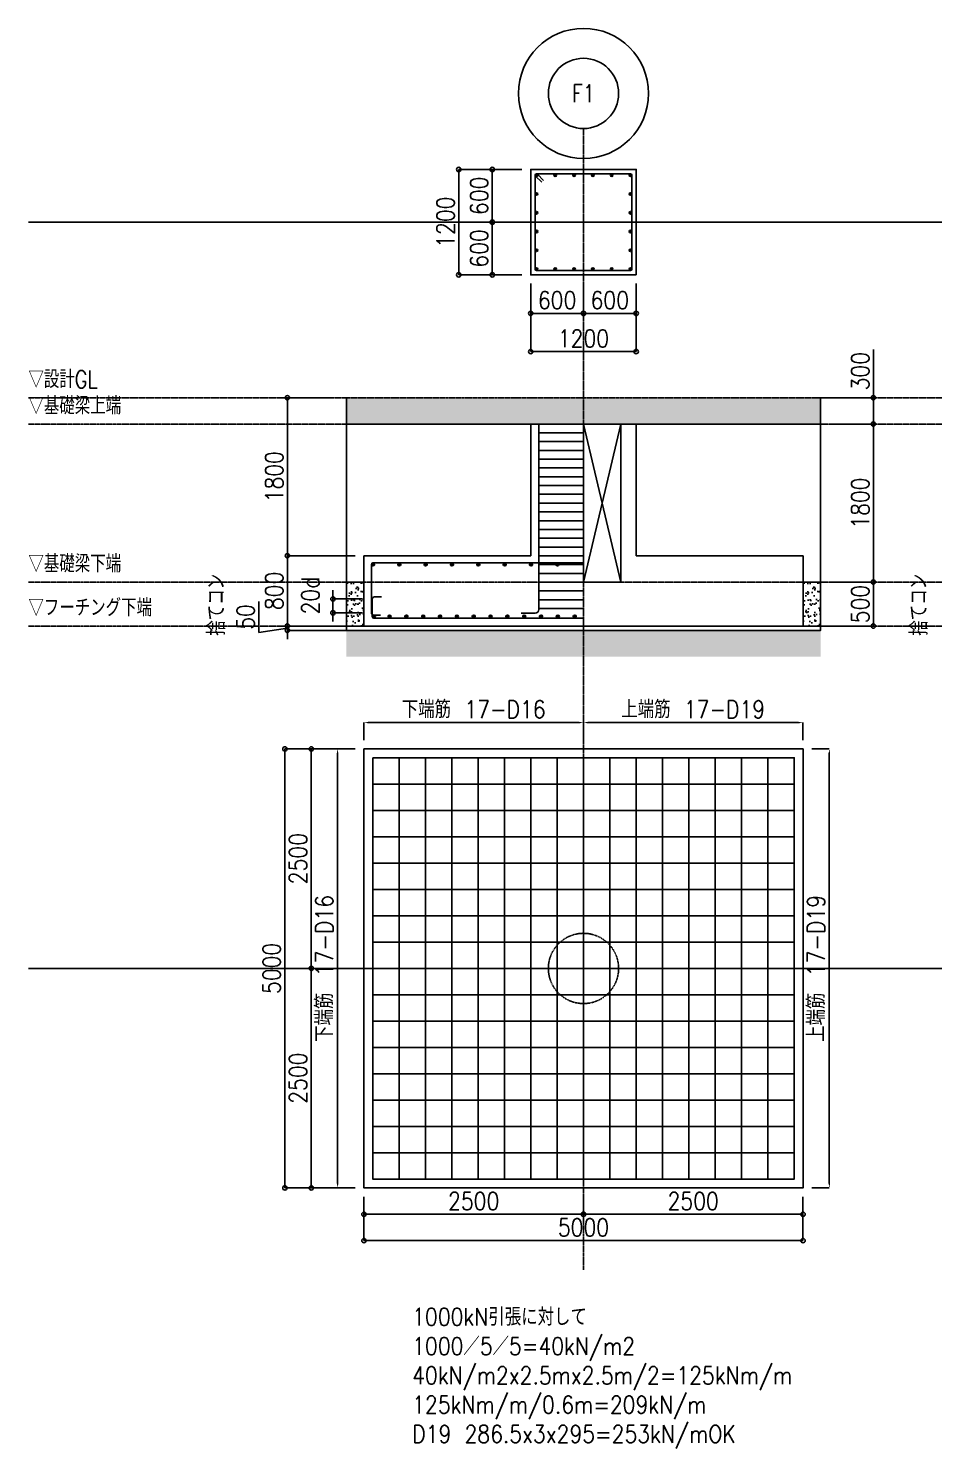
# Model space of a CAD drawing. Extents: x -668440 to 1010955, y -1678500 to 210463.
# Drawn here: x -239324 to -187784, y -105730 to -24852 of the extents above; entities that cross this region are included whole.
import ezdxf
from ezdxf.enums import TextEntityAlignment as Align

# ---------------------------------------------------------------- set-up
doc = ezdxf.new("R2010")
doc.units = 0
doc.header["$MEASUREMENT"] = 0
doc.linetypes.add('CENTER', pattern=[2, 1.25, -0.25, 0.25, -0.25])
doc.linetypes.add('DASHED1', pattern=[2.5, 1.25, -1.25])
doc.layers.get('0').update_dxf_attribs({"color": 3, "linetype": 'CONTINUOUS'})
doc.layers.get('Defpoints').update_dxf_attribs({"color": 251, "linetype": 'CONTINUOUS'})
for name, color, linetype in [('Bフーチング', 6, 'CONTINUOUS'), ('RC大梁', 7, 'CONTINUOUS'), ('RC柱', 7, 'CONTINUOUS'), ('RC鉄筋', 4, 'CONTINUOUS'), ('RC鉄筋文字', 4, 'CONTINUOUS'), ('寸法', 3, 'CONTINUOUS'), ('注記', 3, 'CONTINUOUS'), ('通り芯', 3, 'CENTER')]:
    doc.layers.add(name, color=color, linetype=linetype)
doc.styles.add('DRACAD', font='txt', dxfattribs={"width": 0.85, "bigfont": 'extfont2'})
doc.dimstyles.new('MYDIM', dxfattribs={"dimtxt": 120, "dimasz": 20, "dimexe": 1.25, "dimexo": 50, "dimgap": 50, "dimtad": 1, "dimdec": 4, "dimdsep": 46, "dimtxsty": 'DRACAD', "dimblk": 'ORIGIN', "dimcen": 2.5, "dimadec": 0, "dimazin": 0, "dimtfac": 1, "dimtdec": 4, "dimtmove": 0, "dimatfit": 3, "dimfxl": 1, "dimtolj": 1, "dimtzin": 0, "dimarcsym": 0})
pattern_1 = [(37.5, (-164953.01, -4940.92), (-3.14967, 96.34119), [0, -76, 0, -85, 0, -81.25]), (7.5, (-164953.01, -4940.92), (88.48884, 141.1073), [0, -41, 0, -68.5, 0, -26.25]), (327.5, (-165014.51, -4940.92), (155.70709, 0.28295), [0, -25, 0, -90, 0, -117.5]), (317.5, (-165014.51, -4940.92), (150.30633, 43.88378), [0, -12.5, 0, -59, 0, -67.5])]

# ---------------------------------------------------------------- blocks, each defined once
blk = doc.blocks.new('_ORIGIN')
at = {"color": 0, "linetype": 'ByBlock', "lineweight": -2}
blk.add_line((0, 0), (-1, 0), dxfattribs=at)
blk.add_circle((0, 0), 0.5, dxfattribs=at)
blk = doc.blocks.new('*D9875')
at = {"layer": 'Defpoints', "color": 0}
for p in [(-133601, -37462), (-133163, -37462), (-132963, -38062)]:
    blk.add_point(p, dxfattribs=at)
at = {"layer": '寸法', "color": 0, "lineweight": -2}
for p, q in [((-133263, -37462), (-133601, -37462)), ((-133601, -38012), (-133601, -37512)), ((-133063, -38062), (-133601, -38062))]:
    blk.add_line(p, q, dxfattribs=at)
at = {"layer": '寸法', "color": 0, "linetype": 'ByBlock', "lineweight": -2, "xscale": 50, "yscale": 50, "zscale": 50}
for p, rotation in [((-133601, -37462), 90), ((-133601, -38062), 270)]:
    blk.add_blockref('_ORIGIN', p, dxfattribs=dict(at, rotation=rotation))
at = {"layer": '寸法', "color": 0, "insert": (-133751, -37762), "char_height": 200, "attachment_point": 5, "rotation": 90, "style": 'DRACAD'}
blk.add_mtext('\\A1;600', dxfattribs=at)
blk = doc.blocks.new('*D9876')
at = {"layer": 'Defpoints', "color": 0}
for p in [(-133601, -38062), (-132963, -38062), (-133163, -38662)]:
    blk.add_point(p, dxfattribs=at)
at = {"layer": '寸法', "color": 0, "lineweight": -2}
for p, q in [((-133063, -38062), (-133601, -38062)), ((-133601, -38612), (-133601, -38112)), ((-133263, -38662), (-133601, -38662))]:
    blk.add_line(p, q, dxfattribs=at)
at = {"layer": '寸法', "color": 0, "linetype": 'ByBlock', "lineweight": -2, "xscale": 50, "yscale": 50, "zscale": 50}
for p, rotation in [((-133601, -38062), 90), ((-133601, -38662), 270)]:
    blk.add_blockref('_ORIGIN', p, dxfattribs=dict(at, rotation=rotation))
at = {"layer": '寸法', "color": 0, "insert": (-133751, -38362), "char_height": 200, "attachment_point": 5, "rotation": 90, "style": 'DRACAD'}
blk.add_mtext('\\A1;600', dxfattribs=at)
blk = doc.blocks.new('*D9877')
at = {"layer": 'Defpoints', "color": 0}
for p in [(-133163, -38662), (-132563, -38662), (-133163, -39101)]:
    blk.add_point(p, dxfattribs=at)
at = {"layer": '寸法', "color": 0, "lineweight": -2}
for p, q in [((-133163, -38762), (-133163, -39101)), ((-132563, -38762), (-132563, -39101)), ((-132613, -39101), (-133113, -39101))]:
    blk.add_line(p, q, dxfattribs=at)
at = {"layer": '寸法', "color": 0, "linetype": 'ByBlock', "lineweight": -2, "xscale": 50, "yscale": 50, "zscale": 50, "rotation": 180}
blk.add_blockref('_ORIGIN', (-133163, -39101), dxfattribs=at)
at = {"layer": '寸法', "color": 0, "linetype": 'ByBlock', "lineweight": -2, "xscale": 50, "yscale": 50, "zscale": 50}
blk.add_blockref('_ORIGIN', (-132563, -39101), dxfattribs=at)
at = {"layer": '寸法', "color": 0, "insert": (-132863, -38951), "char_height": 200, "attachment_point": 5, "style": 'DRACAD'}
blk.add_mtext('\\A1;600', dxfattribs=at)
blk = doc.blocks.new('*D9878')
at = {"layer": 'Defpoints', "color": 0}
for p in [(-132563, -38662), (-131963, -38662), (-132563, -39101)]:
    blk.add_point(p, dxfattribs=at)
at = {"layer": '寸法', "color": 0, "lineweight": -2}
for p, q in [((-132563, -38762), (-132563, -39101)), ((-131963, -38762), (-131963, -39101)), ((-132013, -39101), (-132513, -39101))]:
    blk.add_line(p, q, dxfattribs=at)
at = {"layer": '寸法', "color": 0, "linetype": 'ByBlock', "lineweight": -2, "xscale": 50, "yscale": 50, "zscale": 50, "rotation": 180}
blk.add_blockref('_ORIGIN', (-132563, -39101), dxfattribs=at)
at = {"layer": '寸法', "color": 0, "linetype": 'ByBlock', "lineweight": -2, "xscale": 50, "yscale": 50, "zscale": 50}
blk.add_blockref('_ORIGIN', (-131963, -39101), dxfattribs=at)
at = {"layer": '寸法', "color": 0, "insert": (-132263, -38951), "char_height": 200, "attachment_point": 5, "style": 'DRACAD'}
blk.add_mtext('\\A1;600', dxfattribs=at)
blk = doc.blocks.new('*D9879')
at = {"layer": 'Defpoints', "color": 0}
for p in [(-133163, -38662), (-131963, -38662), (-133163, -39537)]:
    blk.add_point(p, dxfattribs=at)
at = {"layer": '寸法', "color": 0, "lineweight": -2}
for p, q in [((-133163, -38762), (-133163, -39537)), ((-131963, -38762), (-131963, -39537)), ((-132013, -39537), (-133113, -39537))]:
    blk.add_line(p, q, dxfattribs=at)
at = {"layer": '寸法', "color": 0, "linetype": 'ByBlock', "lineweight": -2, "xscale": 50, "yscale": 50, "zscale": 50, "rotation": 180}
blk.add_blockref('_ORIGIN', (-133163, -39537), dxfattribs=at)
at = {"layer": '寸法', "color": 0, "linetype": 'ByBlock', "lineweight": -2, "xscale": 50, "yscale": 50, "zscale": 50}
blk.add_blockref('_ORIGIN', (-131963, -39537), dxfattribs=at)
at = {"layer": '寸法', "color": 0, "insert": (-132563, -39387), "char_height": 200, "attachment_point": 5, "style": 'DRACAD'}
blk.add_mtext('\\A1;1200', dxfattribs=at)
blk = doc.blocks.new('*D9880')
at = {"layer": 'Defpoints', "color": 0}
for p in [(-133983, -37462), (-133163, -37462), (-133163, -38662)]:
    blk.add_point(p, dxfattribs=at)
at = {"layer": '寸法', "color": 0, "lineweight": -2}
for p, q in [((-133263, -37462), (-133983, -37462)), ((-133983, -38612), (-133983, -37512)), ((-133263, -38662), (-133983, -38662))]:
    blk.add_line(p, q, dxfattribs=at)
at = {"layer": '寸法', "color": 0, "linetype": 'ByBlock', "lineweight": -2, "xscale": 50, "yscale": 50, "zscale": 50}
for p, rotation in [((-133983, -37462), 90), ((-133983, -38662), 270)]:
    blk.add_blockref('_ORIGIN', p, dxfattribs=dict(at, rotation=rotation))
at = {"layer": '寸法', "color": 0, "insert": (-134133, -38062), "char_height": 200, "attachment_point": 5, "rotation": 90, "style": 'DRACAD'}
blk.add_mtext('\\A1;1200', dxfattribs=at)
blk = doc.blocks.new('*D9893')
at = {"layer": 'Defpoints', "color": 0}
for p in [(-135934, -40062), (-135370, -40062), (-135063, -41862)]:
    blk.add_point(p, dxfattribs=at)
at = {"layer": '寸法', "color": 0, "lineweight": -2}
for p, q in [((-135470, -40062), (-135934, -40062)), ((-135934, -41812), (-135934, -40112)), ((-135163, -41862), (-135934, -41862))]:
    blk.add_line(p, q, dxfattribs=at)
at = {"layer": '寸法', "color": 0, "linetype": 'ByBlock', "lineweight": -2, "xscale": 50, "yscale": 50, "zscale": 50}
for p, rotation in [((-135934, -40062), 90), ((-135934, -41862), 270)]:
    blk.add_blockref('_ORIGIN', p, dxfattribs=dict(at, rotation=rotation))
at = {"layer": '寸法', "color": 0, "insert": (-136084, -40962), "char_height": 200, "attachment_point": 5, "rotation": 90, "style": 'DRACAD'}
blk.add_mtext('\\A1;1800', dxfattribs=at)
blk = doc.blocks.new('*D9894')
at = {"layer": 'Defpoints', "color": 0}
for p in [(-135934, -41862), (-135063, -41862), (-135370, -42662)]:
    blk.add_point(p, dxfattribs=at)
at = {"layer": '寸法', "color": 0, "lineweight": -2}
for p, q in [((-135163, -41862), (-135934, -41862)), ((-135934, -42612), (-135934, -41912)), ((-135470, -42662), (-135934, -42662))]:
    blk.add_line(p, q, dxfattribs=at)
at = {"layer": '寸法', "color": 0, "linetype": 'ByBlock', "lineweight": -2, "xscale": 50, "yscale": 50, "zscale": 50}
for p, rotation in [((-135934, -41862), 90), ((-135934, -42662), 270)]:
    blk.add_blockref('_ORIGIN', p, dxfattribs=dict(at, rotation=rotation))
at = {"layer": '寸法', "color": 0, "insert": (-136084, -42262), "char_height": 200, "attachment_point": 5, "rotation": 90, "style": 'DRACAD'}
blk.add_mtext('\\A1;800', dxfattribs=at)
blk = doc.blocks.new('*D9895')
at = {"layer": 'Defpoints', "color": 0}
for p in [(-135934, -42662), (-135163, -42662), (-135163, -42712)]:
    blk.add_point(p, dxfattribs=at)
at = {"layer": '寸法', "color": 0, "lineweight": -2}
for p, q in [((-136259, -42382), (-136259, -42737)), ((-136259, -42737), (-135934, -42687)), ((-135934, -42612), (-135934, -42562)), ((-135263, -42662), (-135934, -42662)), ((-135934, -42712), (-135934, -42662)), ((-135263, -42712), (-135934, -42712)), ((-135934, -42762), (-135934, -42812))]:
    blk.add_line(p, q, dxfattribs=at)
at = {"layer": '寸法', "color": 0, "linetype": 'ByBlock', "lineweight": -2, "xscale": 50, "yscale": 50, "zscale": 50}
for p, rotation in [((-135934, -42662), 270), ((-135934, -42712), 90)]:
    blk.add_blockref('_ORIGIN', p, dxfattribs=dict(at, rotation=rotation))
at = {"layer": '寸法', "color": 0, "insert": (-136409, -42560), "char_height": 200, "attachment_point": 5, "rotation": 90, "style": 'DRACAD'}
blk.add_mtext('\\A1;50', dxfattribs=at)
blk = doc.blocks.new('*D9896')
at = {"layer": 'Defpoints', "color": 0}
for p in [(-135416, -42354), (-134978, -42354), (-134978, -42512)]:
    blk.add_point(p, dxfattribs=at)
at = {"layer": '寸法', "color": 0, "lineweight": -2}
for p, q in [((-135416, -42304), (-135416, -42254)), ((-135078, -42354), (-135416, -42354)), ((-135416, -42512), (-135416, -42354)), ((-135078, -42512), (-135416, -42512)), ((-135416, -42562), (-135416, -42612))]:
    blk.add_line(p, q, dxfattribs=at)
at = {"layer": '寸法', "color": 0, "linetype": 'ByBlock', "lineweight": -2, "xscale": 50, "yscale": 50, "zscale": 50}
for p, rotation in [((-135416, -42354), 270), ((-135416, -42512), 90)]:
    blk.add_blockref('_ORIGIN', p, dxfattribs=dict(at, rotation=rotation))
at = {"layer": '寸法', "color": 0, "insert": (-135672, -42315), "char_height": 200, "attachment_point": 5, "rotation": 90, "style": 'DRACAD'}
blk.add_mtext('\\A1;\\A1;20d', dxfattribs=at)
blk = doc.blocks.new('*D9897')
at = {"layer": 'Defpoints', "color": 0}
for p in [(-132563, -43762), (-135063, -44062), (-132563, -44062)]:
    blk.add_point(p, dxfattribs=at)
at = {"layer": 'RC鉄筋文字', "color": 0, "lineweight": -2}
for p, q in [((-135063, -43962), (-135063, -43762)), ((-135013, -43762), (-132613, -43762)), ((-132563, -43962), (-132563, -43762))]:
    blk.add_line(p, q, dxfattribs=at)
at = {"layer": 'RC鉄筋文字', "color": 0}
for points in [[(-135013, -43754), (-135013, -43771), (-135063, -43762)], [(-132613, -43771), (-132613, -43754), (-132563, -43762)]]:
    blk.add_solid(points, dxfattribs=at)
at = {"layer": 'RC鉄筋文字', "color": 0, "insert": (-133813, -43612), "char_height": 200, "attachment_point": 5, "style": 'DRACAD'}
blk.add_mtext('\\A1;\\A1;下端筋 17-D16', dxfattribs=at)
blk = doc.blocks.new('*D9898')
at = {"layer": 'Defpoints', "color": 0}
for p in [(-135363, -44062), (-135063, -44062), (-135063, -49062)]:
    blk.add_point(p, dxfattribs=at)
at = {"layer": 'RC鉄筋文字', "color": 0, "lineweight": -2}
for p, q in [((-135163, -44062), (-135363, -44062)), ((-135363, -49012), (-135363, -44112)), ((-135163, -49062), (-135363, -49062))]:
    blk.add_line(p, q, dxfattribs=at)
at = {"layer": 'RC鉄筋文字', "color": 0}
for points in [[(-135354, -44112), (-135371, -44112), (-135363, -44062)], [(-135371, -49012), (-135354, -49012), (-135363, -49062)]]:
    blk.add_solid(points, dxfattribs=at)
at = {"layer": 'RC鉄筋文字', "color": 0, "insert": (-135513, -46562), "char_height": 200, "attachment_point": 5, "rotation": 90, "style": 'DRACAD'}
blk.add_mtext('\\A1;\\A1;下端筋\u300017-D16', dxfattribs=at)
blk = doc.blocks.new('*D9899')
at = {"layer": 'Defpoints', "color": 0}
for p in [(-135963, -44062), (-135063, -44062), (-135063, -49062)]:
    blk.add_point(p, dxfattribs=at)
at = {"layer": '寸法', "color": 0, "lineweight": -2}
for p, q in [((-135163, -44062), (-135963, -44062)), ((-135963, -49012), (-135963, -44112)), ((-135163, -49062), (-135963, -49062))]:
    blk.add_line(p, q, dxfattribs=at)
at = {"layer": '寸法', "color": 0, "linetype": 'ByBlock', "lineweight": -2, "xscale": 50, "yscale": 50, "zscale": 50}
for p, rotation in [((-135963, -44062), 90), ((-135963, -49062), 270)]:
    blk.add_blockref('_ORIGIN', p, dxfattribs=dict(at, rotation=rotation))
at = {"layer": '寸法', "color": 0, "insert": (-136113, -46562), "char_height": 200, "attachment_point": 5, "rotation": 90, "style": 'DRACAD'}
blk.add_mtext('\\A1;5000', dxfattribs=at)
blk = doc.blocks.new('*D9900')
at = {"layer": 'Defpoints', "color": 0}
for p in [(-135663, -44062), (-135063, -44062), (-135063, -46562)]:
    blk.add_point(p, dxfattribs=at)
at = {"layer": '寸法', "color": 0, "lineweight": -2}
for p, q in [((-135163, -44062), (-135663, -44062)), ((-135663, -46512), (-135663, -44112)), ((-135163, -46562), (-135663, -46562))]:
    blk.add_line(p, q, dxfattribs=at)
at = {"layer": '寸法', "color": 0, "linetype": 'ByBlock', "lineweight": -2, "xscale": 50, "yscale": 50, "zscale": 50}
for p, rotation in [((-135663, -44062), 90), ((-135663, -46562), 270)]:
    blk.add_blockref('_ORIGIN', p, dxfattribs=dict(at, rotation=rotation))
at = {"layer": '寸法', "color": 0, "insert": (-135813, -45312), "char_height": 200, "attachment_point": 5, "rotation": 90, "style": 'DRACAD'}
blk.add_mtext('\\A1;2500', dxfattribs=at)
blk = doc.blocks.new('*D9901')
at = {"layer": 'Defpoints', "color": 0}
for p in [(-135663, -46562), (-135063, -46562), (-135063, -49062)]:
    blk.add_point(p, dxfattribs=at)
at = {"layer": '寸法', "color": 0, "lineweight": -2}
for p, q in [((-135163, -46562), (-135663, -46562)), ((-135663, -49012), (-135663, -46612)), ((-135163, -49062), (-135663, -49062))]:
    blk.add_line(p, q, dxfattribs=at)
at = {"layer": '寸法', "color": 0, "linetype": 'ByBlock', "lineweight": -2, "xscale": 50, "yscale": 50, "zscale": 50}
for p, rotation in [((-135663, -46562), 90), ((-135663, -49062), 270)]:
    blk.add_blockref('_ORIGIN', p, dxfattribs=dict(at, rotation=rotation))
at = {"layer": '寸法', "color": 0, "insert": (-135813, -47812), "char_height": 200, "attachment_point": 5, "rotation": 90, "style": 'DRACAD'}
blk.add_mtext('\\A1;2500', dxfattribs=at)
blk = doc.blocks.new('*D9902')
at = {"layer": 'Defpoints', "color": 0}
for p in [(-130063, -43762), (-132563, -44062), (-130063, -44062)]:
    blk.add_point(p, dxfattribs=at)
at = {"layer": 'RC鉄筋文字', "color": 0, "lineweight": -2}
for p, q in [((-132563, -43962), (-132563, -43762)), ((-132513, -43762), (-130113, -43762)), ((-130063, -43962), (-130063, -43762))]:
    blk.add_line(p, q, dxfattribs=at)
at = {"layer": 'RC鉄筋文字', "color": 0}
for points in [[(-132513, -43754), (-132513, -43771), (-132563, -43762)], [(-130113, -43771), (-130113, -43754), (-130063, -43762)]]:
    blk.add_solid(points, dxfattribs=at)
at = {"layer": 'RC鉄筋文字', "color": 0, "insert": (-131313, -43612), "char_height": 200, "attachment_point": 5, "style": 'DRACAD'}
blk.add_mtext('\\A1;\\A1;上端筋 17-D19', dxfattribs=at)
blk = doc.blocks.new('*D9903')
at = {"layer": 'Defpoints', "color": 0}
for p in [(-135063, -49062), (-130063, -49062), (-135063, -49662)]:
    blk.add_point(p, dxfattribs=at)
at = {"layer": '寸法', "color": 0, "lineweight": -2}
for p, q in [((-135063, -49162), (-135063, -49662)), ((-130063, -49162), (-130063, -49662)), ((-130113, -49662), (-135013, -49662))]:
    blk.add_line(p, q, dxfattribs=at)
at = {"layer": '寸法', "color": 0, "linetype": 'ByBlock', "lineweight": -2, "xscale": 50, "yscale": 50, "zscale": 50, "rotation": 180}
blk.add_blockref('_ORIGIN', (-135063, -49662), dxfattribs=at)
at = {"layer": '寸法', "color": 0, "linetype": 'ByBlock', "lineweight": -2, "xscale": 50, "yscale": 50, "zscale": 50}
blk.add_blockref('_ORIGIN', (-130063, -49662), dxfattribs=at)
at = {"layer": '寸法', "color": 0, "insert": (-132563, -49512), "char_height": 200, "attachment_point": 5, "style": 'DRACAD'}
blk.add_mtext('\\A1;5000', dxfattribs=at)
blk = doc.blocks.new('*D9904')
at = {"layer": 'Defpoints', "color": 0}
for p in [(-132563, -49062), (-130063, -49062), (-132563, -49362)]:
    blk.add_point(p, dxfattribs=at)
at = {"layer": '寸法', "color": 0, "lineweight": -2}
for p, q in [((-132563, -49162), (-132563, -49362)), ((-130063, -49162), (-130063, -49362)), ((-130113, -49362), (-132513, -49362))]:
    blk.add_line(p, q, dxfattribs=at)
at = {"layer": '寸法', "color": 0, "linetype": 'ByBlock', "lineweight": -2, "xscale": 50, "yscale": 50, "zscale": 50, "rotation": 180}
blk.add_blockref('_ORIGIN', (-132563, -49362), dxfattribs=at)
at = {"layer": '寸法', "color": 0, "linetype": 'ByBlock', "lineweight": -2, "xscale": 50, "yscale": 50, "zscale": 50}
blk.add_blockref('_ORIGIN', (-130063, -49362), dxfattribs=at)
at = {"layer": '寸法', "color": 0, "insert": (-131313, -49212), "char_height": 200, "attachment_point": 5, "style": 'DRACAD'}
blk.add_mtext('\\A1;2500', dxfattribs=at)
blk = doc.blocks.new('*D9905')
at = {"layer": 'Defpoints', "color": 0}
for p in [(-135063, -49062), (-132563, -49062), (-135063, -49362)]:
    blk.add_point(p, dxfattribs=at)
at = {"layer": '寸法', "color": 0, "lineweight": -2}
for p, q in [((-135063, -49162), (-135063, -49362)), ((-132563, -49162), (-132563, -49362)), ((-132613, -49362), (-135013, -49362))]:
    blk.add_line(p, q, dxfattribs=at)
at = {"layer": '寸法', "color": 0, "linetype": 'ByBlock', "lineweight": -2, "xscale": 50, "yscale": 50, "zscale": 50, "rotation": 180}
blk.add_blockref('_ORIGIN', (-135063, -49362), dxfattribs=at)
at = {"layer": '寸法', "color": 0, "linetype": 'ByBlock', "lineweight": -2, "xscale": 50, "yscale": 50, "zscale": 50}
blk.add_blockref('_ORIGIN', (-132563, -49362), dxfattribs=at)
at = {"layer": '寸法', "color": 0, "insert": (-133813, -49212), "char_height": 200, "attachment_point": 5, "style": 'DRACAD'}
blk.add_mtext('\\A1;2500', dxfattribs=at)
blk = doc.blocks.new('*D9906')
at = {"layer": 'Defpoints', "color": 0}
for p in [(-130063, -44062), (-129763, -44062), (-130063, -49062)]:
    blk.add_point(p, dxfattribs=at)
at = {"layer": 'RC鉄筋文字', "color": 0, "lineweight": -2}
for p, q in [((-129963, -44062), (-129763, -44062)), ((-129763, -49012), (-129763, -44112)), ((-129963, -49062), (-129763, -49062))]:
    blk.add_line(p, q, dxfattribs=at)
at = {"layer": 'RC鉄筋文字', "color": 0}
for points in [[(-129754, -44112), (-129771, -44112), (-129763, -44062)], [(-129771, -49012), (-129754, -49012), (-129763, -49062)]]:
    blk.add_solid(points, dxfattribs=at)
at = {"layer": 'RC鉄筋文字', "color": 0, "insert": (-129913, -46562), "char_height": 200, "attachment_point": 5, "rotation": 90, "style": 'DRACAD'}
blk.add_mtext('\\A1;\\A1;上端筋\u300017-D19', dxfattribs=at)
blk = doc.blocks.new('*D9946')
at = {"layer": 'Defpoints', "color": 0}
for p in [(-129863, -40362), (-129261, -40362), (-129863, -42162)]:
    blk.add_point(p, dxfattribs=at)
at = {"layer": '寸法', "color": 0, "lineweight": -2}
for p, q in [((-129763, -40362), (-129261, -40362)), ((-129261, -42112), (-129261, -40412)), ((-129763, -42162), (-129261, -42162))]:
    blk.add_line(p, q, dxfattribs=at)
at = {"layer": '寸法', "color": 0, "linetype": 'ByBlock', "lineweight": -2, "xscale": 50, "yscale": 50, "zscale": 50}
for p, rotation in [((-129261, -40362), 90), ((-129261, -42162), 270)]:
    blk.add_blockref('_ORIGIN', p, dxfattribs=dict(at, rotation=rotation))
at = {"layer": '寸法', "color": 0, "insert": (-129411, -41262), "char_height": 200, "attachment_point": 5, "rotation": 90, "style": 'DRACAD'}
blk.add_mtext('\\A1;1800', dxfattribs=at)
blk = doc.blocks.new('*D9947')
at = {"layer": 'Defpoints', "color": 0}
for p in [(-129863, -42162), (-129261, -42162), (-129963, -42662)]:
    blk.add_point(p, dxfattribs=at)
at = {"layer": '寸法', "color": 0, "lineweight": -2}
for p, q in [((-129763, -42162), (-129261, -42162)), ((-129261, -42612), (-129261, -42212)), ((-129863, -42662), (-129261, -42662))]:
    blk.add_line(p, q, dxfattribs=at)
at = {"layer": '寸法', "color": 0, "linetype": 'ByBlock', "lineweight": -2, "xscale": 50, "yscale": 50, "zscale": 50}
for p, rotation in [((-129261, -42162), 90), ((-129261, -42662), 270)]:
    blk.add_blockref('_ORIGIN', p, dxfattribs=dict(at, rotation=rotation))
at = {"layer": '寸法', "color": 0, "insert": (-129411, -42412), "char_height": 200, "attachment_point": 5, "rotation": 90, "style": 'DRACAD'}
blk.add_mtext('\\A1;500', dxfattribs=at)
blk = doc.blocks.new('*D9948')
at = {"layer": 'Defpoints', "color": 0}
for p in [(-130038, -40062), (-129261, -40062), (-129863, -40362)]:
    blk.add_point(p, dxfattribs=at)
at = {"layer": '寸法', "color": 0, "lineweight": -2}
for p, q in [((-129261, -40062), (-129261, -39512)), ((-129938, -40062), (-129261, -40062)), ((-129261, -40312), (-129261, -40112)), ((-129763, -40362), (-129261, -40362))]:
    blk.add_line(p, q, dxfattribs=at)
at = {"layer": '寸法', "color": 0, "linetype": 'ByBlock', "lineweight": -2, "xscale": 50, "yscale": 50, "zscale": 50}
for p, rotation in [((-129261, -40062), 90), ((-129261, -40362), 270)]:
    blk.add_blockref('_ORIGIN', p, dxfattribs=dict(at, rotation=rotation))
at = {"layer": '寸法', "color": 0, "insert": (-129411, -39760), "char_height": 200, "attachment_point": 5, "rotation": 90, "style": 'DRACAD'}
blk.add_mtext('\\A1;300', dxfattribs=at)
blk = doc.blocks.new('基礎配筋図')
at = {"layer": '注記'}
h = blk.add_hatch(dxfattribs=at)
h.set_pattern_fill('AR-SAND', color=256, scale=50)
h.set_pattern_definition(pattern_1)
h.paths.add_polyline_path([(-135262.65045, -40362.28448), (-129862.65045, -40362.28448), (-129862.65045, -40062.28448), (-135262.65045, -40062.28448)])
h = blk.add_hatch(dxfattribs=at)
h.set_pattern_fill('AR-SAND', color=256, scale=50)
h.set_pattern_definition([(37.5, (-170153.01, -4940.92), (-3.14967, 96.34119), [0, -76, 0, -85, 0, -81.25]), (7.5, (-170153.01, -4940.92), (88.48884, 141.1073), [0, -41, 0, -68.5, 0, -26.25]), (327.5, (-170214.51, -4940.92), (155.70709, 0.28295), [0, -25, 0, -90, 0, -117.5]), (317.5, (-170214.51, -4940.92), (150.30633, 43.88378), [0, -12.5, 0, -59, 0, -67.5])])
h.paths.add_polyline_path([(-135262.65045, -42662.28447), (-135062.65045, -42662.28447), (-135062.65045, -42162.28447), (-135262.65045, -42162.28447)])
h = blk.add_hatch(dxfattribs=at)
h.set_pattern_fill('AR-SAND', color=256, scale=50)
h.set_pattern_definition(pattern_1)
h.paths.add_polyline_path([(-130062.65045, -42662.28447), (-129862.65045, -42662.28447), (-129862.65045, -42162.28447), (-130062.65045, -42162.28447)])
h = blk.add_hatch(dxfattribs=at)
h.set_pattern_fill('AR-SAND', color=256, scale=50)
h.set_pattern_definition([(37.5, (-164953.01, -7590.92), (-3.14967, 96.34119), [0, -76, 0, -85, 0, -81.25]), (7.5, (-164953.01, -7590.92), (88.48884, 141.1073), [0, -41, 0, -68.5, 0, -26.25]), (327.5, (-165014.51, -7590.92), (155.7071, 0.28295), [0, -25, 0, -90, 0, -117.5]), (317.5, (-165014.51, -7590.92), (150.30633, 43.88378), [0, -12.5, 0, -59, 0, -67.5])])
h.paths.add_polyline_path([(-135262.65045, -43012.28447), (-129862.65045, -43012.28447), (-129862.65045, -42712.28447), (-135262.65045, -42712.28447)])
at = {"layer": 'Bフーチング'}
for p, q in [((-135062.65045, -42662.28447), (-135062.65045, -41862.28447)), ((-135062.65045, -41862.28447), (-133162.65045, -41862.28447)), ((-131962.65046, -41862.28447), (-130062.65045, -41862.28447)), ((-130062.65045, -41862.28447), (-130062.65045, -42662.28447)), ((-130062.65045, -42662.28447), (-135062.65045, -42662.28447))]:
    blk.add_line(p, q, dxfattribs=at)
blk.add_lwpolyline([(-133162.65045, -41862.28447), (-133162.65045, -40362.28448), (-131962.65046, -40362.28448), (-131962.65046, -41862.28447)], dxfattribs=at)
for points in [[(-135262.65045, -42712.28447), (-129862.65045, -42712.28447), (-129862.65045, -42662.28447), (-135262.65045, -42662.28447)], [(-135062.65045, -44062.28447), (-130062.65045, -44062.28447), (-130062.65045, -49062.28447), (-135062.65045, -49062.28447)]]:
    blk.add_lwpolyline(points, close=True, dxfattribs=at)
at = {"layer": 'Defpoints'}
for p, q in [((-138883.64033, -38062.28447), (-100562.65046, -38062.28447)), ((-135262.65045, -42712.28447), (-135262.65045, -40062.28448)), ((-129862.65045, -42712.28447), (-129862.65045, -40062.28448)), ((-138883.64033, -46562.28447), (-100562.65046, -46562.28447))]:
    blk.add_line(p, q, dxfattribs=at)
blk.add_circle((-132562.65045, -36596.08615), 740.63924, dxfattribs=at)
at = {"layer": 'Defpoints', "linetype": 'DASHED1'}
blk.add_circle((-132562.65045, -46562.28447), 400, dxfattribs=at)
at = {"layer": 'RC大梁'}
for p, q in [((-135262.65045, -40362.28448), (-133162.65045, -40362.28448)), ((-132137.65046, -42162.28447), (-132562.65046, -40362.28448)), ((-132562.65045, -42162.28447), (-132137.65046, -40362.28448)), ((-131962.65046, -40362.28448), (-129862.65045, -40362.28448)), ((-135062.65045, -42162.28447), (-135262.65045, -42162.28447)), ((-129862.65045, -42162.28447), (-130062.65045, -42162.28447))]:
    blk.add_line(p, q, dxfattribs=at)
blk.add_lwpolyline([(-132562.65045, -42162.28447), (-132137.65046, -42162.28447), (-132137.65046, -40362.28448), (-132562.65046, -40362.28448)], close=True, dxfattribs=at)
at = {"layer": 'RC柱'}
blk.add_lwpolyline([(-131962.65045, -38662.28447), (-131962.65045, -37462.28447), (-133162.65045, -37462.28447), (-133162.65045, -38662.28447)], close=True, dxfattribs=at)
at = {"layer": 'RC柱', "linetype": 'DASHED1'}
blk.add_lwpolyline([(-133162.65045, -45962.28447), (-131962.65045, -45962.28447), (-131962.65045, -47162.28447), (-133162.65045, -47162.28447)], close=True, dxfattribs=at)
at = {"layer": 'RC鉄筋'}
for p, q in [((-133112.65045, -38597.78447), (-133112.65045, -37526.78447)), ((-133109.11061, -37537.74462), (-133087.1903, -37515.82431)), ((-133087.1903, -37537.74462), (-133109.11061, -37515.82431)), ((-133098.15045, -37512.28447), (-132027.15045, -37512.28447)), ((-132894.91061, -37537.74462), (-132872.9903, -37515.82431)), ((-132872.9903, -37537.74462), (-132894.91061, -37515.82431)), ((-132680.71061, -37537.74462), (-132658.7903, -37515.82431)), ((-132658.7903, -37537.74462), (-132680.71061, -37515.82431)), ((-132466.51061, -37537.74462), (-132444.5903, -37515.82431)), ((-132444.5903, -37537.74462), (-132466.51061, -37515.82431)), ((-132252.31061, -37537.74462), (-132230.3903, -37515.82431)), ((-132230.3903, -37537.74462), (-132252.31061, -37515.82431)), ((-132016.1903, -37537.74462), (-132038.11061, -37515.82431)), ((-132038.11061, -37537.74462), (-132016.1903, -37515.82431)), ((-132012.65045, -38597.78447), (-132012.65045, -37526.78447)), ((-133087.1903, -37751.94462), (-133109.11061, -37730.02431)), ((-133087.1903, -37730.02431), (-133109.11061, -37751.94462)), ((-132038.11061, -37751.94462), (-132016.1903, -37730.02431)), ((-132038.11061, -37730.02431), (-132016.1903, -37751.94462)), ((-133087.1903, -37966.14462), (-133109.11061, -37944.22431)), ((-133087.1903, -37944.22431), (-133109.11061, -37966.14462)), ((-132038.11061, -37966.14462), (-132016.1903, -37944.22431)), ((-132038.11061, -37944.22431), (-132016.1903, -37966.14462)), ((-133087.1903, -38180.34462), (-133109.11061, -38158.42431)), ((-133087.1903, -38158.42431), (-133109.11061, -38180.34462)), ((-132038.11061, -38180.34462), (-132016.1903, -38158.42431)), ((-132038.11061, -38158.42431), (-132016.1903, -38180.34462)), ((-133087.1903, -38394.54462), (-133109.11061, -38372.62431)), ((-133087.1903, -38372.62431), (-133109.11061, -38394.54462)), ((-132038.11061, -38394.54462), (-132016.1903, -38372.62431)), ((-132038.11061, -38372.62431), (-132016.1903, -38394.54462)), ((-133109.11061, -38586.82431), (-133087.1903, -38608.74462)), ((-133087.1903, -38586.82431), (-133109.11061, -38608.74462)), ((-133098.15045, -38612.28447), (-132027.15045, -38612.28447)), ((-132894.91061, -38586.82431), (-132872.9903, -38608.74462)), ((-132872.9903, -38586.82431), (-132894.91061, -38608.74462)), ((-132680.71061, -38586.82431), (-132658.7903, -38608.74462)), ((-132658.7903, -38586.82431), (-132680.71061, -38608.74462)), ((-132466.51061, -38586.82431), (-132444.5903, -38608.74462)), ((-132444.5903, -38586.82431), (-132466.51061, -38608.74462)), ((-132252.31061, -38586.82431), (-132230.3903, -38608.74462)), ((-132230.3903, -38586.82431), (-132252.31061, -38608.74462)), ((-132016.1903, -38586.82431), (-132038.11061, -38608.74462)), ((-132038.11061, -38586.82431), (-132016.1903, -38608.74462)), ((-133072.65045, -40362.28448), (-133072.65045, -42474.78447)), ((-133072.65045, -40362.28448), (-132562.65046, -40362.28448)), ((-133072.65045, -40462.28447), (-132562.65045, -40462.28447)), ((-133072.65045, -40562.28447), (-132562.65045, -40562.28447)), ((-133072.65045, -40662.28447), (-132562.65045, -40662.28447)), ((-133072.65045, -40762.28447), (-132562.65045, -40762.28447)), ((-133072.65045, -40862.28447), (-132562.65045, -40862.28447)), ((-133072.65045, -40962.28447), (-132562.65045, -40962.28447)), ((-133072.65045, -41062.28447), (-132562.65045, -41062.28447)), ((-133072.65045, -41162.28447), (-132562.65045, -41162.28447)), ((-133072.65045, -41262.28447), (-132562.65045, -41262.28447)), ((-133072.65045, -41362.28447), (-132562.65045, -41362.28447)), ((-133072.65045, -41462.28447), (-132562.65045, -41462.28447)), ((-133072.65045, -41562.28447), (-132562.65045, -41562.28447)), ((-133072.65045, -41662.28447), (-132562.65045, -41662.28447)), ((-133072.65045, -41762.28447), (-132562.65045, -41762.28447)), ((-133072.65045, -41862.28447), (-132562.65045, -41862.28447)), ((-134977.65045, -42512.28449), (-134977.65045, -41959.78447)), ((-132562.65045, -41942.28434), (-134960.15045, -41942.28447)), ((-133072.65045, -41962.28447), (-132562.65045, -41962.28447)), ((-133072.65045, -42062.28447), (-132562.65045, -42062.28447)), ((-133072.65045, -42162.28447), (-132562.65045, -42162.28447)), ((-134967.65045, -42554.78449), (-134967.65045, -42354.78447)), ((-134942.65045, -42329.78447), (-134862.65045, -42329.78447)), ((-133072.65045, -42262.28447), (-132562.65045, -42262.28447)), ((-133072.65045, -42362.28447), (-132562.65045, -42362.28447)), ((-134952.65045, -42537.28449), (-134872.65045, -42537.28449)), ((-133112.65045, -42514.78447), (-133272.65045, -42514.78447)), ((-133072.65045, -42462.28447), (-132562.65045, -42462.28447)), ((-132562.65045, -42572.28436), (-134950.15935, -42572.28449)), ((-134662.65045, -48962.28447), (-134662.65045, -44162.28447)), ((-134362.65045, -48962.28447), (-134362.65045, -44162.28447)), ((-134062.65045, -48962.28447), (-134062.65045, -44162.28447)), ((-133762.65045, -48962.28447), (-133762.65045, -44162.28447)), ((-133462.65045, -48962.28447), (-133462.65045, -44162.28447)), ((-133162.65045, -48962.28447), (-133162.65045, -44162.28447)), ((-132862.65045, -48962.28447), (-132862.65045, -44162.28447)), ((-132562.65045, -48962.28447), (-132562.65045, -44162.28447)), ((-132262.65045, -48962.28447), (-132262.65045, -44162.28447)), ((-131962.65045, -48962.28447), (-131962.65045, -44162.28447)), ((-131662.65045, -48962.28447), (-131662.65045, -44162.28447)), ((-131362.65045, -48962.28447), (-131362.65045, -44162.28447)), ((-131062.65045, -48962.28447), (-131062.65045, -44162.28447)), ((-130762.65045, -48962.28447), (-130762.65045, -44162.28447)), ((-130462.65045, -48962.28447), (-130462.65045, -44162.28447)), ((-134962.65045, -44462.28447), (-132562.65045, -44462.28447)), ((-132562.65045, -44462.28447), (-130162.65045, -44462.28447)), ((-134962.65045, -44762.28447), (-132562.65045, -44762.28447)), ((-132562.65045, -44762.28447), (-130162.65045, -44762.28447)), ((-134962.65045, -45062.28447), (-132562.65045, -45062.28447)), ((-132562.65045, -45062.28447), (-130162.65045, -45062.28447)), ((-134962.65045, -45362.28447), (-132562.65045, -45362.28447)), ((-132562.65045, -45362.28447), (-130162.65045, -45362.28447)), ((-134962.65045, -45662.28447), (-132562.65045, -45662.28447)), ((-132562.65045, -45662.28447), (-130162.65045, -45662.28447)), ((-134962.65045, -45962.28447), (-132562.65045, -45962.28447)), ((-132562.65045, -45962.28447), (-130162.65045, -45962.28447)), ((-134962.65045, -46262.28447), (-132562.65045, -46262.28447)), ((-132562.65045, -46262.28447), (-130162.65045, -46262.28447)), ((-134962.65045, -46562.28447), (-132562.65045, -46562.28447)), ((-132562.65045, -46562.28447), (-130162.65045, -46562.28447)), ((-134962.65045, -46862.28447), (-132562.65045, -46862.28447)), ((-132562.65045, -46862.28447), (-130162.65045, -46862.28447)), ((-134962.65045, -47162.28447), (-132562.65045, -47162.28447)), ((-132562.65045, -47162.28447), (-130162.65045, -47162.28447)), ((-134962.65045, -47462.28447), (-132562.65045, -47462.28447)), ((-132562.65045, -47462.28447), (-130162.65045, -47462.28447)), ((-134962.65045, -47762.28447), (-132562.65045, -47762.28447)), ((-132562.65045, -47762.28447), (-130162.65045, -47762.28447)), ((-134962.65045, -48062.28447), (-132562.65045, -48062.28447)), ((-132562.65045, -48062.28447), (-130162.65045, -48062.28447)), ((-134962.65045, -48362.28447), (-132562.65045, -48362.28447)), ((-132562.65045, -48362.28447), (-130162.65045, -48362.28447)), ((-134962.65045, -48662.28447), (-132562.65045, -48662.28447)), ((-132562.65045, -48662.28447), (-130162.65045, -48662.28447))]:
    blk.add_line(p, q, dxfattribs=at)
at = {"layer": 'RC鉄筋', "linetype": 'Continuous'}
for p, q in [((-133087.89741, -37516.53142), (-133018.03526, -37586.39357)), ((-133108.4035, -37537.03752), (-133038.54135, -37606.89967)), ((-134974.9997, -41974.63371), (-134945.30121, -41944.93523)), ((-134974.9997, -41944.93523), (-134945.30121, -41974.63371)), ((-134674.9997, -41974.63371), (-134645.30121, -41944.93523)), ((-134674.9997, -41944.93523), (-134645.30121, -41974.63371)), ((-134374.9997, -41974.63371), (-134345.30121, -41944.93523)), ((-134374.9997, -41944.93523), (-134345.30121, -41974.63371)), ((-134074.9997, -41974.63371), (-134045.30121, -41944.93523)), ((-134074.9997, -41944.93523), (-134045.30121, -41974.63371)), ((-133774.9997, -41974.63371), (-133745.30121, -41944.93523)), ((-133774.9997, -41944.93523), (-133745.30121, -41974.63371)), ((-133474.9997, -41974.63371), (-133445.30121, -41944.93523)), ((-133474.9997, -41944.93523), (-133445.30121, -41974.63371)), ((-133174.9997, -41974.63371), (-133145.30121, -41944.93523)), ((-133174.9997, -41944.93523), (-133145.30121, -41974.63371)), ((-132874.9997, -41974.63371), (-132845.30121, -41944.93523)), ((-132874.9997, -41944.93523), (-132845.30121, -41974.63371)), ((-134964.9997, -42569.63373), (-134935.30121, -42539.93525)), ((-134964.9997, -42539.93525), (-134935.30121, -42569.63373)), ((-134785.83303, -42569.63373), (-134756.13454, -42539.93525)), ((-134785.83303, -42539.93525), (-134756.13454, -42569.63373)), ((-134594.16636, -42569.63373), (-134564.46788, -42539.93525)), ((-134594.16636, -42539.93525), (-134564.46788, -42569.63373)), ((-134402.4997, -42569.63373), (-134372.80121, -42539.93525)), ((-134402.4997, -42539.93525), (-134372.80121, -42569.63373)), ((-134210.83303, -42569.63373), (-134181.13454, -42539.93525)), ((-134210.83303, -42539.93525), (-134181.13454, -42569.63373)), ((-134019.16636, -42569.63373), (-133989.46788, -42539.93525)), ((-134019.16636, -42539.93525), (-133989.46788, -42569.63373)), ((-133827.4997, -42569.63373), (-133797.80121, -42539.93525)), ((-133827.4997, -42539.93525), (-133797.80121, -42569.63373)), ((-133635.83303, -42569.63373), (-133606.13454, -42539.93525)), ((-133635.83303, -42539.93525), (-133606.13454, -42569.63373)), ((-133444.16636, -42569.63373), (-133414.46788, -42539.93525)), ((-133444.16636, -42539.93525), (-133414.46788, -42569.63373)), ((-133252.4997, -42569.63373), (-133222.80121, -42539.93525)), ((-133252.4997, -42539.93525), (-133222.80121, -42569.63373)), ((-133060.83303, -42569.63373), (-133031.13454, -42539.93525)), ((-133060.83303, -42539.93525), (-133031.13454, -42569.63373)), ((-132869.16636, -42569.63373), (-132839.46788, -42539.93525)), ((-132869.16636, -42539.93525), (-132839.46788, -42569.63373)), ((-132677.4997, -42569.63373), (-132647.80121, -42539.93525)), ((-132677.4997, -42539.93525), (-132647.80121, -42569.63373))]:
    blk.add_line(p, q, dxfattribs=at)
at = {"layer": 'RC鉄筋'}
blk.add_lwpolyline([(-134962.65045, -44162.28447), (-130162.65045, -44162.28447), (-130162.65045, -48962.28447), (-134962.65045, -48962.28447)], close=True, dxfattribs=at)
for centre in [(-133098.15045, -37526.78447), (-132883.95045, -37526.78447), (-132669.75045, -37526.78447), (-132455.55045, -37526.78447), (-132241.35045, -37526.78447), (-132027.15045, -37526.78447), (-133098.15045, -37740.98447), (-132027.15045, -37740.98447), (-133098.15045, -37955.18447), (-132027.15045, -37955.18447), (-133098.15045, -38169.38447), (-132027.15045, -38169.38447), (-133098.15045, -38383.58447), (-132027.15045, -38383.58447), (-133098.15045, -38597.78447), (-132883.95045, -38597.78447), (-132669.75045, -38597.78447), (-132455.55045, -38597.78447), (-132241.35045, -38597.78447), (-132027.15045, -38597.78447)]:
    blk.add_circle(centre, 14.5, dxfattribs=at)
at = {"layer": 'RC鉄筋', "linetype": 'Continuous'}
for centre in [(-134960.15045, -41959.78447), (-134660.15045, -41959.78447), (-134360.15045, -41959.78447), (-134060.15045, -41959.78447), (-133760.15045, -41959.78447), (-133460.15045, -41959.78447), (-133160.15045, -41959.78447), (-132860.15045, -41959.78447), (-134950.15045, -42554.78449), (-134770.98379, -42554.78449), (-134579.31712, -42554.78449), (-134387.65045, -42554.78449), (-134195.98379, -42554.78449), (-134004.31712, -42554.78449), (-133812.65045, -42554.78449), (-133620.98379, -42554.78449), (-133429.31712, -42554.78449), (-133237.65045, -42554.78449), (-133045.98379, -42554.78449), (-132854.31712, -42554.78449), (-132662.65045, -42554.78449)]:
    blk.add_circle(centre, 17.5, dxfattribs=at)
at = {"layer": 'RC鉄筋'}
for centre, radius, start, end in [((-134942.65045, -42354.78447), 25, 90, 180), ((-134952.65045, -42512.28449), 25, 180, 270), ((-133112.65045, -42474.78447), 40, 270, 0)]:
    blk.add_arc(centre, radius, start, end, dxfattribs=at)
at = {"layer": '注記'}
blk.add_circle((-132562.65045, -36596.08615), 400, dxfattribs=at)
at = {"layer": '通り芯'}
for p, q in [((-132562.65045, -36996.08615), (-132562.65045, -49996.08615)), ((-138883.64033, -40062.28448), (-100562.65046, -40062.28448)), ((-138883.64033, -40362.28448), (-100562.65046, -40362.28448)), ((-138883.64033, -42162.28447), (-100562.65046, -42162.28447)), ((-138883.64033, -42662.28447), (-100562.65046, -42662.28447))]:
    blk.add_line(p, q, dxfattribs=at)
at = {"layer": 'Defpoints', "insert": (-134513.00776, -50430.91724), "char_height": 200, "attachment_point": 1, "style": 'DRACAD'}
blk.add_mtext('1000kN引張に対して\\P1000／5／5=40kN/m2\\P40kN/m2x2.5mx2.5m/2=125kNm/m\\P125kNm/m/0.6m=209kN/m\\PD19 286.5x3x295=253kN/mOK', dxfattribs=at)
at = {"layer": '寸法', "style": 'DRACAD', "width": 0.8}
for s, p in [('▽設計GL', (-138883.64033, -40012.28448)), ('▽基礎梁上端', (-138883.64033, -40312.28448)), ('▽基礎梁下端', (-138883.64033, -42112.28447)), ('▽フーチング下端', (-138883.64033, -42612.28447))]:
    blk.add_text(s, height=200, dxfattribs=at).set_placement(p, align=Align.BOTTOM_LEFT)
for p in [(-136582.81558, -42420.25921), (-128582.81558, -42420.25921)]:
    blk.add_text('捨てコン', height=200, rotation=90, dxfattribs=at).set_placement(p, align=Align.BOTTOM_CENTER)
at = {"layer": '注記', "style": 'DRACAD', "width": 0.8}
blk.add_text('F1', height=200, dxfattribs=at).set_placement((-132562.65045, -36596.08615), align=Align.MIDDLE_CENTER)
at = {"layer": 'RC鉄筋文字'}
for base, p1, p2, text, picture, middle in [((-132562.65045, -43762.28447), (-135062.65045, -44062.28447, 12), (-132562.65045, -44062.28447, 12), '\\A1;下端筋 17-D16', '*D9897', (-133812.65045, -43612.28447)), ((-130062.65045, -43762.28447), (-132562.65045, -44062.28447, 12), (-130062.65045, -44062.28447, 12), '\\A1;上端筋 17-D19', '*D9902', (-131312.65045, -43612.28447))]:
    dim = blk.add_linear_dim(base=base, p1=p1, p2=p2, text=text, dimstyle='MYDIM', override={"dimtxt": 200, "dimasz": 50, "dimexe": 0, "dimexo": 100, "dimgap": 50, "dimtad": 1, "dimjust": 0, "dimtxsty": 'DRACAD', "dimsah": 1, "dimtmove": 0, "dimtfill": 0, "dimtfillclr": 0}, dxfattribs=at)
    dim.commit()
    dim.dimension.update_dxf_attribs({"geometry": picture, "text_midpoint": middle})
for base, p1, p2, text, picture, middle in [((-135362.65045, -44062.28447), (-135062.65045, -49062.28447, 12), (-135062.65045, -44062.28447, 12), '\\A1;下端筋\u300017-D16', '*D9898', (-135512.65045, -46562.28447)), ((-129762.65045, -44062.28447), (-130062.65045, -49062.28447, 12), (-130062.65045, -44062.28447, 12), '\\A1;上端筋\u300017-D19', '*D9906', (-129912.65045, -46562.28447))]:
    dim = blk.add_linear_dim(base=base, p1=p1, p2=p2, angle=90, text=text, dimstyle='MYDIM', override={"dimtxt": 200, "dimasz": 50, "dimexe": 0, "dimexo": 100, "dimgap": 50, "dimtad": 1, "dimjust": 0, "dimtxsty": 'DRACAD', "dimsah": 1, "dimtmove": 0, "dimtfill": 0, "dimtfillclr": 0}, dxfattribs=at)
    dim.commit()
    dim.dimension.update_dxf_attribs({"geometry": picture, "text_midpoint": middle})
at = {"layer": '寸法'}
for base, p1, p2, angle, override, picture, middle in [((-133983.4317, -37462.28447), (-133162.65045, -38662.28447, 12), (-133162.65045, -37462.28447, 12), 90, {"dimtxt": 200, "dimasz": 50, "dimexe": 0, "dimexo": 100, "dimgap": 50, "dimtad": 1, "dimjust": 0, "dimtmove": 0}, '*D9880', (-134133.4317, -38062.28447)), ((-133601.08795, -37462.28447), (-132962.65045, -38062.28447, 12), (-133162.65045, -37462.28447, 12), 90, {"dimtxt": 200, "dimasz": 50, "dimexe": 0, "dimexo": 100, "dimgap": 50, "dimtad": 1, "dimjust": 0, "dimtmove": 0}, '*D9875', (-133751.08795, -37762.28447)), ((-133601.08795, -38062.28447), (-133162.65045, -38662.28447, 12), (-132962.65045, -38062.28447, 12), 90, {"dimtxt": 200, "dimasz": 50, "dimexe": 0, "dimexo": 100, "dimgap": 50, "dimtad": 1, "dimjust": 0, "dimtmove": 0}, '*D9876', (-133751.08795, -38362.28447)), ((-133162.65045, -39100.72197), (-132562.65045, -38662.28447, 12), (-133162.65045, -38662.28447, 12), 180, {"dimtxt": 200, "dimasz": 50, "dimexe": 0, "dimexo": 100, "dimgap": 50, "dimtad": 1, "dimjust": 0, "dimtofl": 1, "dimtmove": 0}, '*D9877', (-132862.65045, -38950.72197)), ((-133162.65045, -39536.54362), (-131962.65045, -38662.28447, 12), (-133162.65045, -38662.28447, 12), 180, {"dimtxt": 200, "dimasz": 50, "dimexe": 0, "dimexo": 100, "dimgap": 50, "dimtad": 1, "dimjust": 0, "dimtofl": 1, "dimtmove": 0}, '*D9879', (-132562.65045, -39386.54362)), ((-132562.65045, -39100.72197), (-131962.65045, -38662.28447, 12), (-132562.65045, -38662.28447, 12), 180, {"dimtxt": 200, "dimasz": 50, "dimexe": 0, "dimexo": 100, "dimgap": 50, "dimtad": 1, "dimjust": 0, "dimtofl": 1, "dimtmove": 0}, '*D9878', (-132262.65045, -38950.72197)), ((-135933.64033, -40062.28448), (-135062.65045, -41862.28447, 12), (-135370.20283, -40062.28448, 12), 90, {"dimtxt": 200, "dimasz": 50, "dimexe": 0, "dimexo": 100, "dimgap": 50, "dimtad": 1, "dimjust": 0, "dimtmove": 0}, '*D9893', (-136083.64033, -40962.28447)), ((-129261.10298, -40362.28448), (-129862.65045, -42162.28447, 12), (-129862.65045, -40362.28448, 12), 90, {"dimtxt": 200, "dimasz": 50, "dimexe": 0, "dimexo": 100, "dimgap": 50}, '*D9946', (-129411.10298, -41262.28447)), ((-135933.64033, -41862.28447), (-135370.20283, -42662.28447, 12), (-135062.65045, -41862.28447, 12), 90, {"dimtxt": 200, "dimasz": 50, "dimexe": 0, "dimexo": 100, "dimgap": 50, "dimtad": 1, "dimjust": 0, "dimtmove": 0}, '*D9894', (-136083.64033, -42262.28447)), ((-129261.10298, -42162.28447), (-129962.65045, -42662.28447, 12), (-129862.65045, -42162.28447, 12), 90, {"dimtxt": 200, "dimasz": 50, "dimexe": 0, "dimexo": 100, "dimgap": 50, "dimtad": 1, "dimjust": 0, "dimtmove": 0}, '*D9947', (-129411.10298, -42412.28447)), ((-135962.65045, -44062.28447), (-135062.65045, -49062.28447, 12), (-135062.65045, -44062.28447, 12), 90, {"dimtxt": 200, "dimasz": 50, "dimexe": 0, "dimexo": 100, "dimgap": 50, "dimtad": 1, "dimjust": 0, "dimtmove": 0}, '*D9899', (-136112.65045, -46562.28447)), ((-135662.65045, -44062.28447), (-135062.65045, -46562.28447, 12), (-135062.65045, -44062.28447, 12), 90, {"dimtxt": 200, "dimasz": 50, "dimexe": 0, "dimexo": 100, "dimgap": 50, "dimtad": 1, "dimjust": 0, "dimtmove": 0}, '*D9900', (-135812.65045, -45312.28447)), ((-135662.65045, -46562.28447), (-135062.65045, -49062.28447, 12), (-135062.65045, -46562.28447, 12), 90, {"dimtxt": 200, "dimasz": 50, "dimexe": 0, "dimexo": 100, "dimgap": 50, "dimtad": 1, "dimjust": 0, "dimtmove": 0}, '*D9901', (-135812.65045, -47812.28447)), ((-135062.65045, -49662.28447), (-130062.65045, -49062.28447, 12), (-135062.65045, -49062.28447, 12), 180, {"dimtxt": 200, "dimasz": 50, "dimexe": 0, "dimexo": 100, "dimgap": 50, "dimtad": 1, "dimjust": 0, "dimtmove": 0}, '*D9903', (-132562.65045, -49512.28447)), ((-135062.65045, -49362.28447), (-132562.65045, -49062.28447, 12), (-135062.65045, -49062.28447, 12), 180, {"dimtxt": 200, "dimasz": 50, "dimexe": 0, "dimexo": 100, "dimgap": 50, "dimtad": 1, "dimjust": 0, "dimtmove": 0}, '*D9905', (-133812.65045, -49212.28447)), ((-132562.65045, -49362.28447), (-130062.65045, -49062.28447, 12), (-132562.65045, -49062.28447, 12), 180, {"dimtxt": 200, "dimasz": 50, "dimexe": 0, "dimexo": 100, "dimgap": 50, "dimtad": 1, "dimjust": 0, "dimtmove": 0}, '*D9904', (-131312.65045, -49212.28447))]:
    dim = blk.add_linear_dim(base=base, p1=p1, p2=p2, angle=angle, dimstyle='MYDIM', override=override, dxfattribs=at)
    dim.commit()
    dim.dimension.update_dxf_attribs({"geometry": picture, "text_midpoint": middle})
for base, p1, p2, override, picture, middle in [((-129261.10298, -40062.28448), (-129862.65045, -40362.28448, 12), (-130037.65045, -40062.28448, 12), {"dimtxt": 200, "dimasz": 50, "dimexe": 0, "dimexo": 100, "dimgap": 50}, '*D9948', (-129261.10298, -39760.40948)), ((-135933.64033, -42662.28447), (-135162.65045, -42712.28447, 12), (-135162.65045, -42662.28447, 12), {"dimtxt": 200, "dimasz": 50, "dimexe": 0, "dimexo": 100, "dimgap": 50, "dimtmove": 1}, '*D9895', (-136258.64033, -42687.28447))]:
    dim = blk.add_linear_dim(base=base, p1=p1, p2=p2, angle=90, dimstyle='MYDIM', override=override, dxfattribs=at)
    dim.commit()
    dim.dimension.update_dxf_attribs({"geometry": picture, "text_midpoint": middle, "dimtype": 160})
dim = blk.add_linear_dim(base=(-135415.62738, -42353.77434), p1=(-134977.65045, -42512.28449, 12), p2=(-134977.65045, -42353.77434, 12), angle=90, text='\\A1;20d', dimstyle='MYDIM', override={"dimtxt": 200, "dimasz": 50, "dimexe": 0, "dimexo": 100, "dimgap": 50, "dimtxsty": 'DRACAD', "dimtmove": 1, "dimtfill": 0, "dimtfillclr": 0}, dxfattribs=at)
dim.commit()
dim.dimension.update_dxf_attribs({"geometry": '*D9896', "text_midpoint": (-135522.36826, -42314.65781), "dimtype": 160})

msp = doc.modelspace()

# ---------------------------------------------------------------- block references
at = {"xscale": 5, "yscale": 5, "zscale": 5}
msp.add_blockref('基礎配筋図', (455094.50566, 154425.52164), dxfattribs=at)

doc.saveas('drawing.dxf')
